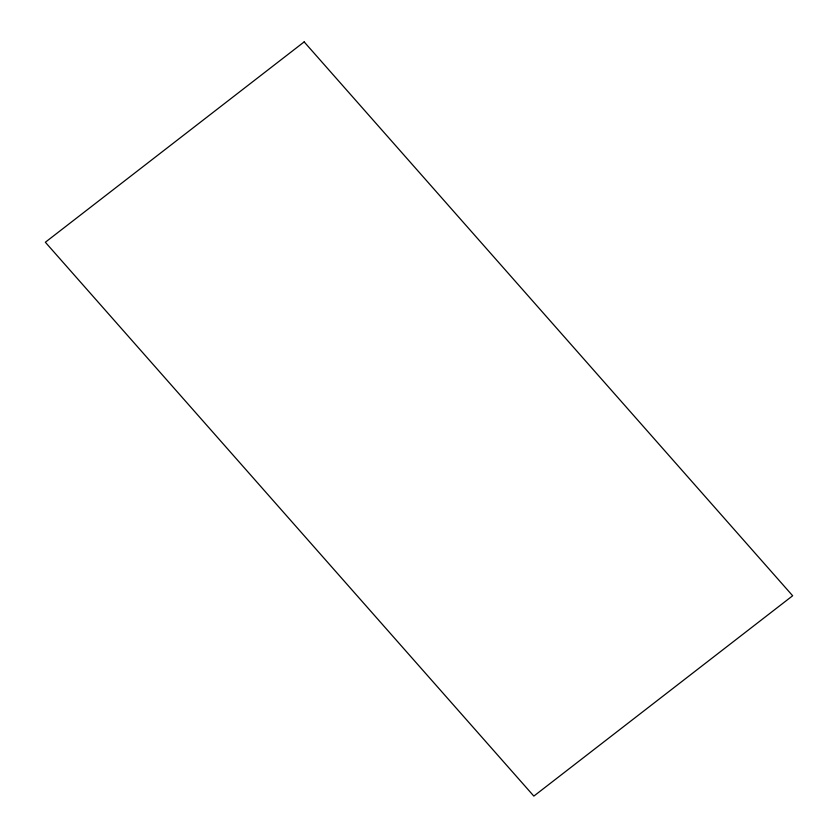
<?xml version="1.0" encoding="UTF-8"?>
<svg xmlns="http://www.w3.org/2000/svg" width="838" height="838" viewBox="0 0 838 838"><rect width="100%" height="100%" fill="white"/><g stroke="black" fill="none" stroke-linecap="round" stroke-linejoin="round"><path stroke-width="1.26" d="M304.163 41.9L45.346 242.245L533.837 796.1L792.654 595.755L304.163 41.9"/></g></svg>
